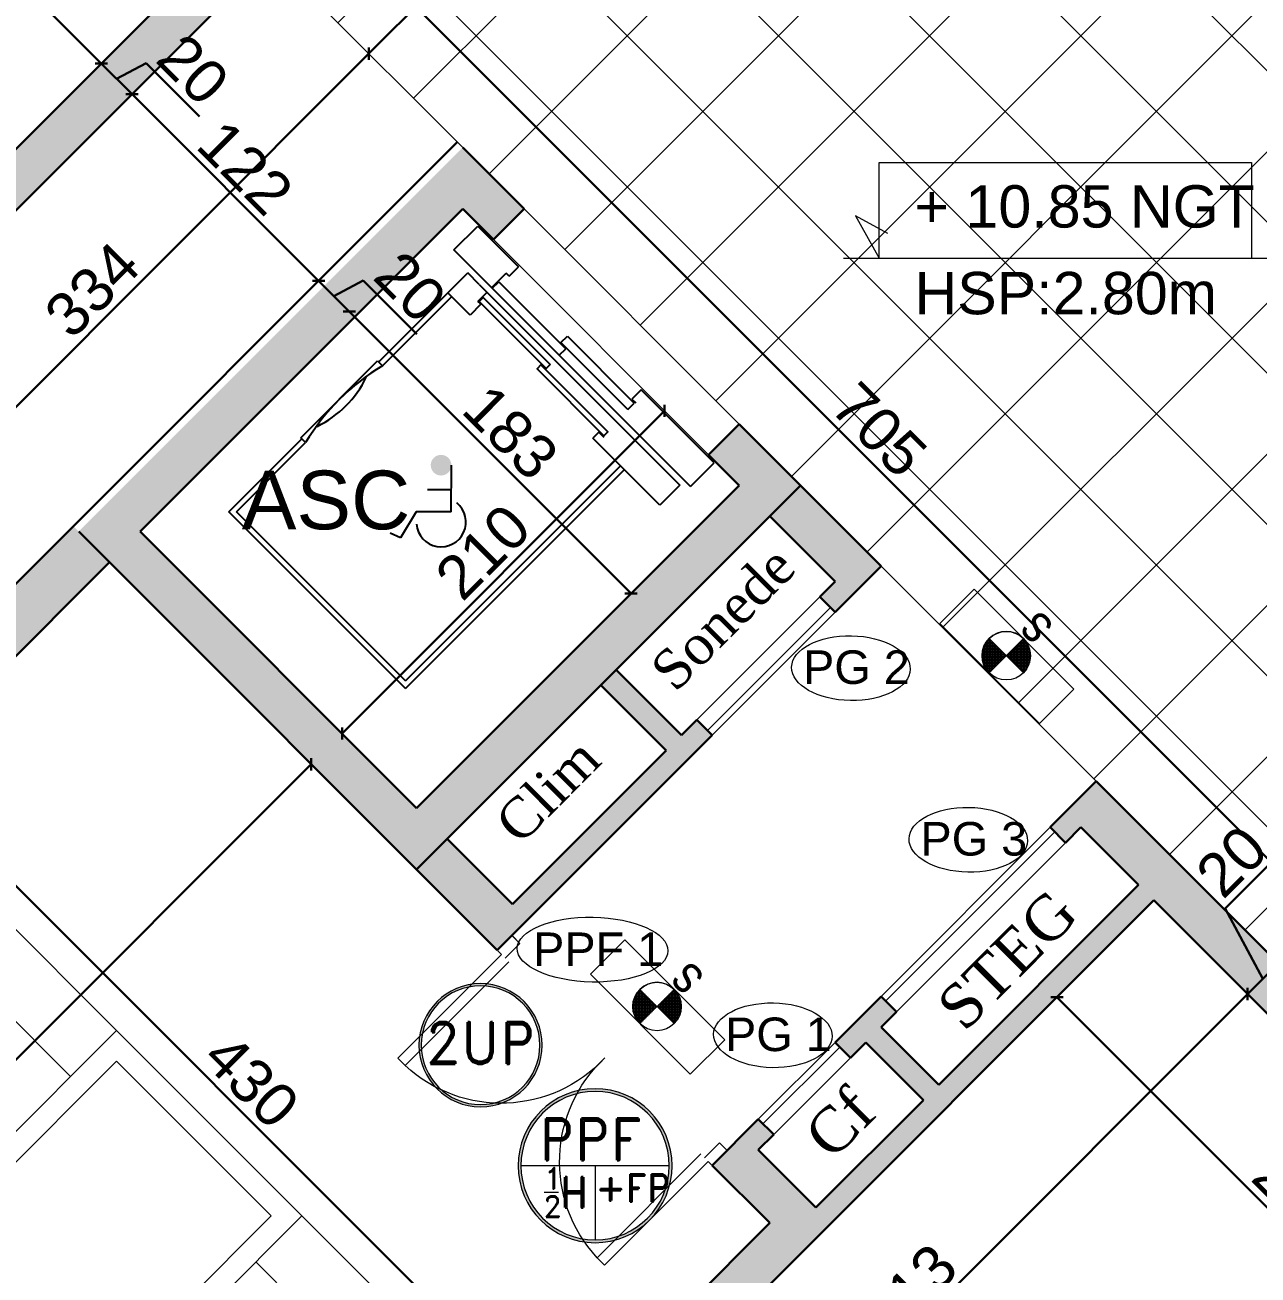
# Model space of a CAD drawing. Header units: millimetres. Extents: x 2804 to 3317, y 6834 to 7064.
# Drawn here: x 2854.18 to 2859.86, y 6931.71 to 6937.46 of the extents above; entities that cross this region are included whole.
import ezdxf

# ---------------------------------------------------------------- set-up
doc = ezdxf.new("R2010")
doc.units = ezdxf.units.MM
doc.header["$PDMODE"] = 1
for name, color, linetype in [('ASCENSEUR', 7, 'Continuous'), ('zin hatch mur', 8, 'Continuous'), ('zin texte', 33, 'Continuous')]:
    doc.layers.add(name, color=color, linetype=linetype)
for name, color, linetype, lineweight in [('cotation', 3, 'Continuous', 30), ('Hachures', 8, 'Continuous', 20), ('menuise', 50, 'Continuous', 18), ('PORT-FEN', 2, 'Continuous', 0), ('SECURITE', 2, 'Continuous', 0), ('structure grt', 150, 'Continuous', 0), ('zin fin', 6, 'Continuous', 9), ('zin menuiserie', 150, 'Continuous', 5), ('Zin mur', 30, 'Continuous', 30)]:
    doc.layers.add(name, color=color, linetype=linetype, lineweight=lineweight)
doc.styles.add('ARIAL', font='arial.ttf')
doc.styles.add('PA3', font='arial.ttf', dxfattribs={"height": 3})
doc.styles.add('PsikTxtStyle', font='arial.ttf')
doc.styles.add('ROMAND', font='ROMAND.shx')
doc.styles.get("Standard").update_dxf_attribs({"font": 'arial.ttf'})
doc.dimstyles.new('cotation 100', dxfattribs={"dimtxt": 0.2, "dimasz": 0.04, "dimexe": 0, "dimexo": 0, "dimgap": 0.03, "dimtad": 1, "dimdec": 0, "dimlfac": 100, "dimdsep": 46, "dimtxsty": 'ARIAL', "dimblk": 'OBLIQUE', "dimcen": 0.09, "dimse1": 1, "dimse2": 1, "dimclrd": 256, "dimclre": 256, "dimclrt": 256, "dimadec": 3, "dimazin": 2, "dimtfac": 1, "dimtdec": 0, "dimtofl": 0, "dimtmove": 1, "dimatfit": 3, "dimfxl": 0, "dimtolj": 1, "dimtzin": 0, "dimlwd": -1, "dimlwe": -1, "dimarcsym": 0})

# ---------------------------------------------------------------- blocks, each defined once
blk = doc.blocks.new('_Oblique')
at = {"color": 0, "linetype": 'ByBlock', "lineweight": -2}
blk.add_line((-0.5, -0.5), (0.5, 0.5), dxfattribs=at)
blk = doc.blocks.new('*D118')
at = {"layer": 'cotation', "transparency": 16777216}
blk.add_line((2860.989, 6930.9314), (2858.9345, 6932.9859), dxfattribs=at)
at = {"layer": 'Defpoints', "color": 0, "transparency": 16777216}
for p in [(2858.9345, 6932.9859), (2858.4814, 6932.5328), (2860.5359, 6930.4783)]:
    blk.add_point(p, dxfattribs=at)
at = {"layer": 'cotation', "transparency": 16777216, "xscale": 0.04, "yscale": 0.04, "zscale": 0.04}
for p, rotation in [((2858.9345, 6932.9859), 134.9999999998859), ((2860.989, 6930.9314), 314.9999999998859)]:
    blk.add_blockref('_Oblique', p, dxfattribs=dict(at, rotation=rotation))
at = {"layer": 'cotation', "transparency": 16777216, "insert": (2860.0551, 6932.052), "char_height": 0.2, "attachment_point": 5, "rotation": 315, "style": 'ARIAL'}
blk.add_mtext('\\A1;291', dxfattribs=at)
blk = doc.blocks.new('*D119')
at = {"layer": 'cotation', "transparency": 16777216}
blk.add_line((2859.8123, 6933.0002), (2856.8887, 6930.0766), dxfattribs=at)
at = {"layer": 'Defpoints', "color": 0, "transparency": 16777216}
for p in [(2859.3806, 6933.432), (2856.457, 6930.5084), (2856.8887, 6930.0766)]:
    blk.add_point(p, dxfattribs=at)
at = {"layer": 'cotation', "transparency": 16777216, "xscale": 0.04, "yscale": 0.04, "zscale": 0.04}
for p, rotation in [((2859.8123, 6933.0002), 44.99999999989305), ((2856.8887, 6930.0766), 224.999999999893)]:
    blk.add_blockref('_Oblique', p, dxfattribs=dict(at, rotation=rotation))
at = {"layer": 'cotation', "transparency": 16777216, "insert": (2858.257, 6931.6319), "char_height": 0.2, "attachment_point": 5, "rotation": 45, "style": 'ARIAL'}
blk.add_mtext('\\A1;413', dxfattribs=at)
blk = doc.blocks.new('*D120')
at = {"layer": 'cotation', "transparency": 16777216}
blk.add_line((2853.5091, 6938.3089), (2854.5346, 6937.2834), dxfattribs=at)
at = {"layer": 'Defpoints', "color": 0, "transparency": 16777216}
for p in [(2853.1109, 6937.9107), (2854.5346, 6937.2834), (2854.1364, 6936.8852)]:
    blk.add_point(p, dxfattribs=at)
at = {"layer": 'cotation', "transparency": 16777216, "xscale": 0.04, "yscale": 0.04, "zscale": 0.04}
for p, rotation in [((2853.5091, 6938.3089), 134.999999999441), ((2854.5346, 6937.2834), 314.999999999441)]:
    blk.add_blockref('_Oblique', p, dxfattribs=dict(at, rotation=rotation))
at = {"layer": 'cotation', "transparency": 16777216, "insert": (2854.1153, 6937.8896), "char_height": 0.2, "attachment_point": 5, "rotation": 315, "style": 'ARIAL'}
blk.add_mtext('\\A1;145', dxfattribs=at)
blk = doc.blocks.new('*D121')
at = {"layer": 'cotation', "transparency": 16777216}
blk.add_line((2855.7669, 6937.3285), (2853.4064, 6934.9681), dxfattribs=at)
at = {"layer": 'Defpoints', "color": 0, "transparency": 16777216}
for p in [(2856.1986, 6936.8968), (2853.4064, 6934.9681), (2853.8382, 6934.5364)]:
    blk.add_point(p, dxfattribs=at)
at = {"layer": 'cotation', "transparency": 16777216, "xscale": 0.04, "yscale": 0.04, "zscale": 0.04}
for p, rotation in [((2855.7669, 6937.3285), 45.00000000029249), ((2853.4064, 6934.9681), 225.0000000002925)]:
    blk.add_blockref('_Oblique', p, dxfattribs=dict(at, rotation=rotation))
at = {"layer": 'cotation', "transparency": 16777216, "insert": (2854.4932, 6936.2418), "char_height": 0.2, "attachment_point": 5, "rotation": 45, "style": 'ARIAL'}
blk.add_mtext('\\A1;334', dxfattribs=at)
blk = doc.blocks.new('*D132')
at = {"layer": 'cotation', "transparency": 16777216}
blk.add_line((2860.5158, 6933.0115), (2855.5307, 6937.9966), dxfattribs=at)
at = {"layer": 'Defpoints', "color": 0, "transparency": 16777216}
for p in [(2855.5307, 6937.9966), (2855.3147, 6937.7807), (2860.2998, 6932.7956)]:
    blk.add_point(p, dxfattribs=at)
at = {"layer": 'cotation', "transparency": 16777216, "xscale": 0.04, "yscale": 0.04, "zscale": 0.04}
for p, rotation in [((2855.5307, 6937.9966), 135.0000000005854), ((2860.5158, 6933.0115), 315.0000000005854)]:
    blk.add_blockref('_Oblique', p, dxfattribs=dict(at, rotation=rotation))
at = {"layer": 'cotation', "transparency": 16777216, "insert": (2858.1166, 6935.5975), "char_height": 0.2, "attachment_point": 5, "rotation": 315, "style": 'ARIAL'}
blk.add_mtext('\\A1;705', dxfattribs=at)
blk = doc.blocks.new('*D139')
at = {"layer": 'cotation', "transparency": 16777216}
blk.add_line((2852.0744, 6930.6311), (2855.5016, 6934.0583), dxfattribs=at)
at = {"layer": 'Defpoints', "color": 0, "transparency": 16777216}
for p in [(2855.5004, 6934.0595), (2855.5016, 6934.0583), (2852.0731, 6930.6323)]:
    blk.add_point(p, dxfattribs=at)
at = {"layer": 'cotation', "transparency": 16777216, "xscale": 0.04, "yscale": 0.04, "zscale": 0.04}
for p, rotation in [((2855.5016, 6934.0583), 44.99999999995059), ((2852.0744, 6930.6311), 224.9999999999506)]:
    blk.add_blockref('_Oblique', p, dxfattribs=dict(at, rotation=rotation))
at = {"layer": 'cotation', "transparency": 16777216, "insert": (2853.6945, 6932.4381), "char_height": 0.2, "attachment_point": 5, "rotation": 45, "style": 'ARIAL'}
blk.add_mtext('\\A1;485', dxfattribs=at)
blk = doc.blocks.new('*D140')
at = {"layer": 'cotation', "transparency": 16777216}
blk.add_line((2855.643, 6934.1997), (2857.1279, 6935.6847), dxfattribs=at)
at = {"layer": 'Defpoints', "color": 0, "transparency": 16777216}
for p in [(2857.1279, 6935.6847), (2857.4714, 6935.3412), (2855.9865, 6933.8562)]:
    blk.add_point(p, dxfattribs=at)
at = {"layer": 'cotation', "transparency": 16777216, "xscale": 0.04, "yscale": 0.04, "zscale": 0.04}
for p, rotation in [((2857.1279, 6935.6847), 44.99999999995092), ((2855.643, 6934.1997), 224.9999999999509)]:
    blk.add_blockref('_Oblique', p, dxfattribs=dict(at, rotation=rotation))
at = {"layer": 'cotation', "transparency": 16777216, "insert": (2856.292, 6935.0356), "char_height": 0.2, "attachment_point": 5, "rotation": 45, "style": 'ARIAL'}
blk.add_mtext('\\A1;210', dxfattribs=at)
blk = doc.blocks.new('*D141')
at = {"layer": 'cotation', "transparency": 16777216}
blk.add_line((2853.612, 6934.0273), (2856.6525, 6930.9867), dxfattribs=at)
at = {"layer": 'Defpoints', "color": 0, "transparency": 16777216}
for p in [(2853.5116, 6933.927), (2856.6525, 6930.9867), (2856.5522, 6930.8864)]:
    blk.add_point(p, dxfattribs=at)
at = {"layer": 'cotation', "transparency": 16777216, "xscale": 0.04, "yscale": 0.04, "zscale": 0.04}
for p, rotation in [((2853.612, 6934.0273), 134.99999999991), ((2856.6525, 6930.9867), 314.99999999991)]:
    blk.add_blockref('_Oblique', p, dxfattribs=dict(at, rotation=rotation))
at = {"layer": 'cotation', "transparency": 16777216, "insert": (2855.2257, 6932.6005), "char_height": 0.2, "attachment_point": 5, "rotation": 315, "style": 'ARIAL'}
blk.add_mtext('\\A1;430', dxfattribs=at)
blk = doc.blocks.new('*X298')
at = {"color": 0, "linetype": 'Continuous'}
for p, q in [((2123.93, 1390.31), (2124, 1390.38)), ((2133.9, 1380.42), (2123.94, 1390.38)), ((2123.98, 1389.47), (2124.89, 1390.38)), ((2132.98, 1380.46), (2123.98, 1389.46)), ((2124.08, 1388.69), (2125.77, 1390.38)), ((2124.23, 1387.96), (2126.66, 1390.38)), ((2124.43, 1387.27), (2127.54, 1390.38)), ((2124.67, 1386.63), (2128.43, 1390.38)), ((2133.9, 1381.3), (2124.82, 1390.38)), ((2124.94, 1386.01), (2129.31, 1390.38)), ((2125.25, 1385.44), (2130.19, 1390.38)), ((2125.58, 1384.89), (2131.08, 1390.38)), ((2133.9, 1382.19), (2125.71, 1390.38)), ((2125.95, 1384.37), (2131.96, 1390.38)), ((2126.34, 1383.88), (2132.85, 1390.38)), ((2133.9, 1383.07), (2126.59, 1390.38)), ((2126.77, 1383.42), (2133.73, 1390.39)), ((2127.22, 1382.99), (2133.9, 1389.67)), ((2133.9, 1383.95), (2127.47, 1390.38)), ((2127.7, 1382.58), (2133.9, 1388.79)), ((2133.9, 1384.84), (2128.36, 1390.38)), ((2133.9, 1385.72), (2129.24, 1390.38)), ((2133.9, 1386.61), (2130.12, 1390.38)), ((2133.9, 1387.49), (2131.01, 1390.38)), ((2133.9, 1388.37), (2131.89, 1390.38)), ((2133.9, 1389.26), (2132.77, 1390.38)), ((2133.9, 1390.14), (2133.66, 1390.39)), ((2131.95, 1380.61), (2124.13, 1388.42)), ((2130.74, 1380.93), (2124.45, 1387.22)), ((2129.19, 1381.6), (2125.12, 1385.66)), ((2128.2, 1382.2), (2133.9, 1387.9)), ((2128.74, 1381.86), (2133.9, 1387.02)), ((2129.3, 1381.54), (2133.9, 1386.14)), ((2129.9, 1381.25), (2133.9, 1385.25)), ((2130.53, 1381), (2133.9, 1384.37)), ((2131.2, 1380.79), (2133.9, 1383.48)), ((2131.91, 1380.61), (2133.9, 1382.6)), ((2132.67, 1380.49), (2133.9, 1381.72)), ((2133.49, 1380.42), (2133.9, 1380.83))]:
    blk.add_line(p, q, dxfattribs=at)
blk = doc.blocks.new('sec 2eme')
at = {"layer": 'SECURITE', "true_color": 0x939598}
h = blk.add_hatch(color=252, dxfattribs=at)
edge = h.paths.add_edge_path()
edge.add_arc((2624.8511, 6693.3765), 0.2835, -180, 0, ccw=False)
edge.add_arc((2624.8511, 6693.3765), 0.2835, 0, 180, ccw=False)
edge = h.paths.add_edge_path(flags=16)
edge.add_arc((2624.8511, 6693.3765), 0.2733, -180, 0, ccw=False)
edge.add_arc((2624.8511, 6693.3765), 0.2733, 0, 180, ccw=False)
h = blk.add_hatch(color=252, dxfattribs=at)
edge = h.paths.add_edge_path()
edge.add_arc((2625.3786, 6692.8219), 0.3544, -180, 0, ccw=False)
edge.add_arc((2625.3786, 6692.8219), 0.3544, 0, 180, ccw=False)
edge = h.paths.add_edge_path(flags=16)
edge.add_arc((2625.3786, 6692.8219), 0.3416, -180, 0, ccw=False)
edge.add_arc((2625.3786, 6692.8219), 0.3416, 0, 180, ccw=False)
at = {"layer": 'SECURITE', "color": 252, "true_color": 0x939598}
for p, q in [((2626.965, 6695.3174), (2627.1232, 6695.4756)), ((2626.965, 6695.3174), (2627.1232, 6695.4756)), ((2627.1232, 6695.4756), (2627.5831, 6695.0157)), ((2627.1232, 6695.4756), (2627.5831, 6695.0157)), ((2627.4249, 6694.8575), (2626.965, 6695.3174)), ((2627.4249, 6694.8575), (2626.965, 6695.3174)), ((2627.1928, 6695.0901), (2627.3505, 6695.2478)), ((2627.1928, 6695.0901), (2627.3505, 6695.2478)), ((2627.1928, 6695.0901), (2627.3505, 6695.2478)), ((2627.1928, 6695.0901), (2627.3505, 6695.2478)), ((2627.1928, 6695.0901), (2627.3505, 6695.2478)), ((2627.1928, 6695.0901), (2627.3505, 6695.2478)), ((2627.1928, 6695.0901), (2627.3505, 6695.2478)), ((2627.1928, 6695.0901), (2627.3505, 6695.2478)), ((2627.3505, 6695.0901), (2627.1943, 6695.2462)), ((2627.3505, 6695.0901), (2627.1943, 6695.2462)), ((2627.5831, 6695.0157), (2627.4249, 6694.8575)), ((2627.5831, 6695.0157), (2627.4249, 6694.8575)), ((2625.357, 6693.703, 1.3959), (2625.5152, 6693.8612, 1.3959)), ((2625.357, 6693.703, 1.3959), (2625.5152, 6693.8612, 1.3959)), ((2625.5152, 6693.8612, 1.3959), (2625.9751, 6693.4013, 1.3959)), ((2625.5152, 6693.8612, 1.3959), (2625.9751, 6693.4013, 1.3959)), ((2625.8169, 6693.2431, 1.3959), (2625.357, 6693.703, 1.3959)), ((2625.8169, 6693.2431, 1.3959), (2625.357, 6693.703, 1.3959)), ((2625.5848, 6693.4757, 1.3959), (2625.7425, 6693.6334, 1.3959)), ((2625.5848, 6693.4757, 1.3959), (2625.7425, 6693.6334, 1.3959)), ((2625.5848, 6693.4757, 1.3959), (2625.7425, 6693.6334, 1.3959)), ((2625.5848, 6693.4757, 1.3959), (2625.7425, 6693.6334, 1.3959)), ((2625.5848, 6693.4757, 1.3959), (2625.7425, 6693.6334, 1.3959)), ((2625.5848, 6693.4757, 1.3959), (2625.7425, 6693.6334, 1.3959)), ((2625.5848, 6693.4757, 1.3959), (2625.7425, 6693.6334, 1.3959)), ((2625.5848, 6693.4757, 1.3959), (2625.7425, 6693.6334, 1.3959)), ((2625.7425, 6693.4757, 1.3959), (2625.5863, 6693.6317, 1.3959)), ((2625.7425, 6693.4757, 1.3959), (2625.5863, 6693.6317, 1.3959)), ((2625.9751, 6693.4013, 1.3959), (2625.8169, 6693.2431, 1.3959)), ((2625.9751, 6693.4013, 1.3959), (2625.8169, 6693.2431, 1.3959)), ((2625.7202, 6692.8219, 0), (2625.0369, 6692.8219, 0)), ((2625.3786, 6692.8219, 0), (2625.3786, 6692.4803, 0)), ((2625.1443, 6692.6995, 0), (2625.2093, 6692.6995, 0))]:
    blk.add_line(p, q, dxfattribs=at)
for centre in [(2627.2716, 6695.169), (2627.2716, 6695.169), (2625.6636, 6693.5546, 1.3959), (2625.6636, 6693.5546, 1.3959)]:
    blk.add_circle(centre, 0.1115, dxfattribs=at)
for centre, radius, start, end in [((2627.2716, 6695.169), 0.1115, 45, 135), ((2627.2716, 6695.169), 0.1115, 45, 135), ((2627.2716, 6695.169), 0.1115, 45, 135), ((2627.2716, 6695.169), 0.1115, 45, 135), ((2627.2716, 6695.169), 0.1115, 45, 135), ((2627.2716, 6695.169), 0.1115, 45, 135), ((2627.2716, 6695.169), 0.1115, 135, 225), ((2627.2716, 6695.169), 0.1115, 135, 225), ((2627.2716, 6695.169), 0.1115, 135, 225), ((2627.2716, 6695.169), 0.1115, 135, 225), ((2627.2716, 6695.169), 0.1115, 135, 225), ((2627.2716, 6695.169), 0.1115, 135, 225), ((2625.6636, 6693.5546, 1.3959), 0.1115, 45, 135), ((2625.6636, 6693.5546, 1.3959), 0.1115, 45, 135), ((2625.6636, 6693.5546, 1.3959), 0.1115, 45, 135), ((2625.6636, 6693.5546, 1.3959), 0.1115, 45, 135), ((2625.6636, 6693.5546, 1.3959), 0.1115, 45, 135), ((2625.6636, 6693.5546, 1.3959), 0.1115, 45, 135), ((2624.8511, 6693.3765, 0), 0.2835, 0, 180), ((2624.8511, 6693.3765, 0), 0.2733, 0, 180), ((2625.6636, 6693.5546, 1.3959), 0.1115, 135, 225), ((2625.6636, 6693.5546, 1.3959), 0.1115, 135, 225), ((2625.6636, 6693.5546, 1.3959), 0.1115, 135, 225), ((2625.6636, 6693.5546, 1.3959), 0.1115, 135, 225), ((2625.6636, 6693.5546, 1.3959), 0.1115, 135, 225), ((2625.6636, 6693.5546, 1.3959), 0.1115, 135, 225), ((2624.8511, 6693.3765, 0), 0.2835, 180, 0), ((2624.8511, 6693.3765, 0), 0.2733, 180, 0), ((2625.3786, 6692.8219, 0), 0.3544, 0, 180), ((2625.3786, 6692.8219, 0), 0.3416, 0, 180), ((2625.3786, 6692.8219, 0), 0.3544, 180, 0), ((2625.3786, 6692.8219, 0), 0.3416, 180, 0)]:
    blk.add_arc(centre, radius, start, end, dxfattribs=at)
at = {"layer": 'SECURITE', "color": 252, "true_color": 0x939598, "extrusion": (0, 0, -1)}
for p, xscale, yscale, zscale, rotation in [((-2599.398, 6689.2689), 0.01118662045994821, 0.01118662045994821, 0.01118662045994821, 134.9614910721125), ((-2599.398, 6689.2689), 0.01118662045994821, 0.01118662045994821, 0.01118662045994821, 134.9614910721125), ((-2655.1492, 6689.2876), -0.01118662049062554, 0.01118662042579673, 0.01118662047361531, 225.0000000000001), ((-2655.1492, 6689.2876), -0.01118662049062554, 0.01118662042579673, 0.01118662047361531, 225.0000000000001), ((-2597.79, 6687.6545, -1.3959), 0.01118662045994821, 0.01118662045994821, 0.01118662045994821, 134.9614910721125), ((-2597.79, 6687.6545, -1.3959), 0.01118662045994821, 0.01118662045994821, 0.01118662045994821, 134.9614910721125), ((-2653.5412, 6687.6732, -1.3959), -0.01118662049062554, 0.01118662042579673, 0.01118662047361531, 225.0000000000001), ((-2653.5412, 6687.6732, -1.3959), -0.01118662049062554, 0.01118662042579673, 0.01118662047361531, 225.0000000000001)]:
    blk.add_blockref('*X298', p, dxfattribs=dict(at, xscale=xscale, yscale=yscale, zscale=zscale, rotation=rotation))
at = {"layer": 'SECURITE', "color": 252, "true_color": 0x939598, "xscale": 0.01118662049062553, "yscale": 0.01118662049062553, "zscale": 0.01118662049062553, "rotation": 134.9999999999999}
for p in [(2655.1492, 6689.2876), (2655.1492, 6689.2876), (2653.5412, 6687.6732, 1.3959), (2653.5412, 6687.6732, 1.3959)]:
    blk.add_blockref('*X298', p, dxfattribs=at)
at = {"layer": 'SECURITE', "color": 252, "true_color": 0x939598, "style": 'PA3', "text_generation_flag": 6, "width": 0.85}
for p in [(2627.4956, 6695.3102), (2625.8876, 6693.6958, 1.3959)]:
    blk.add_text('s', height=0.176, rotation=315, dxfattribs=at).set_placement(p)
at = {"layer": 'SECURITE', "color": 252, "true_color": 0x939598, "style": 'ROMAND'}
for s, height, p in [('2UP', 0.19125, (2624.5953, 6693.2906, 0)), ('PPF', 0.19125, (2625.1198, 6692.8476, 0)), ('1', 0.0982, (2625.1438, 6692.7159, 0)), ('H', 0.1403, (2625.2159, 6692.6294, 0)), ('+FP', 0.1275, (2625.3815, 6692.655, 0)), ('2', 0.0982, (2625.1403, 6692.5846, 0))]:
    blk.add_text(s, height=height, dxfattribs=at).set_placement(p)
blk = doc.blocks.new('P140')
for p, q in [((-1375.9, 96.6), (-1375.9, 772.4)), ((-1375.9, 772.4), (-1327.6, 772.4)), ((-1327.6, 96.6), (-1327.6, 772.4)), ((-75.9, 96.6), (-75.9, 772.4)), ((-75.9, 772.4), (-27.6, 772.4)), ((-27.6, 96.6), (-27.6, 772.4)), ((-1375.9, 96.6), (-1401.7, 96.6)), ((-1401.7, 96.6), (-1401.7, 0)), ((-1351.7, 0), (-1351.7, 96.6)), ((-1351.7, 96.6), (-1351.7, 0)), ((-51.7, 96.6), (-51.7, 0)), ((-27.6, 96.6), (-1.7, 96.6)), ((-1.7, 96.6), (-1.7, 0)), ((-1351.7, 0), (-1401.7, 0)), ((-1400, 0), (-1351.7, 0)), ((-51.7, 0), (-1.7, 0))]:
    blk.add_line(p, q)
for centre, start, end in [((-1352.6, 121.6), 357.80032, 87.80032), ((-50.9, 121.6), 92.19968, 182.19968)]:
    blk.add_arc(centre, 651.3, start, end)
blk = doc.blocks.new('*D787')
at = {"layer": 'cotation', "transparency": 16777216}
blk.add_line((2855.7669, 6937.3285), (2856.7038, 6938.2655), dxfattribs=at)
at = {"layer": 'Defpoints', "color": 0, "transparency": 16777216}
for p in [(2856.2516, 6938.7176), (2856.7038, 6938.2655), (2856.1986, 6936.8968)]:
    blk.add_point(p, dxfattribs=at)
at = {"layer": 'cotation', "transparency": 16777216, "xscale": 0.04, "yscale": 0.04, "zscale": 0.04}
for p, rotation in [((2856.7038, 6938.2655), 45.00000000029252), ((2855.7669, 6937.3285), 225.0000000002925)]:
    blk.add_blockref('_Oblique', p, dxfattribs=dict(at, rotation=rotation))
at = {"layer": 'cotation', "transparency": 16777216, "insert": (2856.1419, 6937.8905), "char_height": 0.2, "attachment_point": 5, "rotation": 45, "style": 'ARIAL'}
blk.add_mtext('\\A1;133', dxfattribs=at)
blk = doc.blocks.new('*D788')
at = {"layer": 'cotation', "transparency": 16777216}
for p, q in [((2859.7091, 6933.3939), (2859.9561, 6933.6409)), ((2859.883, 6933.071), (2859.7091, 6933.3939)), ((2859.8123, 6933.0002), (2859.9537, 6933.1417))]:
    blk.add_line(p, q, dxfattribs=at)
at = {"layer": 'Defpoints', "color": 0, "transparency": 16777216}
for p in [(2859.3806, 6933.432), (2859.9537, 6933.1417), (2860.2998, 6932.7956)]:
    blk.add_point(p, dxfattribs=at)
at = {"layer": 'cotation', "transparency": 16777216, "xscale": 0.04, "yscale": 0.04, "zscale": 0.04}
for p, rotation in [((2859.9537, 6933.1417), 44.99999999989306), ((2859.8123, 6933.0002), 224.999999999893)]:
    blk.add_blockref('_Oblique', p, dxfattribs=dict(at, rotation=rotation))
at = {"layer": 'cotation', "transparency": 16777216, "insert": (2859.7392, 6933.6108), "char_height": 0.2, "attachment_point": 5, "rotation": 45, "style": 'ARIAL'}
blk.add_mtext('\\A1;20', dxfattribs=at)
blk = doc.blocks.new('*D900')
at = {"layer": 'cotation', "transparency": 16777216}
for p, q in [((2854.5346, 6937.2834), (2854.6761, 6937.142)), ((2854.6053, 6937.2127), (2854.7406, 6937.2855)), ((2854.7406, 6937.2855), (2854.9875, 6937.0386))]:
    blk.add_line(p, q, dxfattribs=at)
at = {"layer": 'Defpoints', "color": 0, "transparency": 16777216}
for p in [(2854.6761, 6937.142), (2854.1364, 6936.8852), (2854.3982, 6936.8642)]:
    blk.add_point(p, dxfattribs=at)
at = {"layer": 'cotation', "transparency": 16777216, "xscale": 0.04, "yscale": 0.04, "zscale": 0.04}
for p, rotation in [((2854.5346, 6937.2834), 134.999999999441), ((2854.6761, 6937.142), 314.999999999441)]:
    blk.add_blockref('_Oblique', p, dxfattribs=dict(at, rotation=rotation))
at = {"layer": 'cotation', "transparency": 16777216, "insert": (2854.9575, 6937.2555), "char_height": 0.2, "attachment_point": 5, "rotation": 315, "style": 'ARIAL'}
blk.add_mtext('\\A1;20', dxfattribs=at)
blk = doc.blocks.new('*D901')
at = {"layer": 'cotation', "transparency": 16777216}
blk.add_line((2854.6761, 6937.142), (2855.5352, 6936.2829), dxfattribs=at)
at = {"layer": 'Defpoints', "color": 0, "transparency": 16777216}
for p in [(2854.3982, 6936.8642), (2855.5352, 6936.2829), (2854.5814, 6935.3291)]:
    blk.add_point(p, dxfattribs=at)
at = {"layer": 'cotation', "transparency": 16777216, "xscale": 0.04, "yscale": 0.04, "zscale": 0.04}
for p, rotation in [((2854.6761, 6937.142), 134.999999999441), ((2855.5352, 6936.2829), 314.999999999441)]:
    blk.add_blockref('_Oblique', p, dxfattribs=dict(at, rotation=rotation))
at = {"layer": 'cotation', "transparency": 16777216, "insert": (2855.1978, 6936.8047), "char_height": 0.2, "attachment_point": 5, "rotation": 315, "style": 'ARIAL'}
blk.add_mtext('\\A1;122', dxfattribs=at)
blk = doc.blocks.new('*D902')
at = {"layer": 'cotation', "transparency": 16777216}
for p, q in [((2855.5352, 6936.2829), (2855.6766, 6936.1415)), ((2855.6059, 6936.2122), (2855.7411, 6936.285)), ((2855.7411, 6936.285), (2855.9881, 6936.0381))]:
    blk.add_line(p, q, dxfattribs=at)
at = {"layer": 'Defpoints', "color": 0, "transparency": 16777216}
for p in [(2855.6766, 6936.1415), (2855.1517, 6935.6165), (2854.5814, 6935.3291)]:
    blk.add_point(p, dxfattribs=at)
at = {"layer": 'cotation', "transparency": 16777216, "xscale": 0.04, "yscale": 0.04, "zscale": 0.04}
for p, rotation in [((2855.5352, 6936.2829), 134.999999999441), ((2855.6766, 6936.1415), 314.999999999441)]:
    blk.add_blockref('_Oblique', p, dxfattribs=dict(at, rotation=rotation))
at = {"layer": 'cotation', "transparency": 16777216, "insert": (2855.958, 6936.2549), "char_height": 0.2, "attachment_point": 5, "rotation": 315, "style": 'ARIAL'}
blk.add_mtext('\\A1;20', dxfattribs=at)
blk = doc.blocks.new('*D903')
at = {"layer": 'cotation', "transparency": 16777216}
blk.add_line((2855.6766, 6936.1415), (2856.9742, 6934.8439), dxfattribs=at)
at = {"layer": 'Defpoints', "color": 0, "transparency": 16777216}
for p in [(2855.1517, 6935.6165), (2856.9742, 6934.8439), (2856.6127, 6934.4824)]:
    blk.add_point(p, dxfattribs=at)
at = {"layer": 'cotation', "transparency": 16777216, "xscale": 0.04, "yscale": 0.04, "zscale": 0.04}
for p, rotation in [((2855.6766, 6936.1415), 134.999999999441), ((2856.9742, 6934.8439), 314.999999999441)]:
    blk.add_blockref('_Oblique', p, dxfattribs=dict(at, rotation=rotation))
at = {"layer": 'cotation', "transparency": 16777216, "insert": (2856.4189, 6935.5862), "char_height": 0.2, "attachment_point": 5, "rotation": 315, "style": 'ARIAL'}
blk.add_mtext('\\A1;183', dxfattribs=at)
blk = doc.blocks.new('PG1')
at = {"layer": 'menuise'}
blk.add_ellipse((2858.1801, 6856.9012), major_axis=(-0.2729, 0.0047), ratio=0.546469, start_param=-1.570796, end_param=4.712389, dxfattribs=at)
at = {"layer": 'menuise', "insert": (2857.9598, 6856.9829), "char_height": 0.1544, "width": 2.341262, "attachment_point": 1, "style": 'PsikTxtStyle'}
blk.add_mtext('PG 1', dxfattribs=at)
blk = doc.blocks.new('PG3')
at = {"layer": 'menuise'}
blk.add_ellipse((2858.5266, 6857.2161), major_axis=(-0.2729, 0.0047), ratio=0.546469, start_param=-1.570796, end_param=4.712389, dxfattribs=at)
at = {"layer": 'menuise', "insert": (2858.3063, 6857.2978), "char_height": 0.1544, "width": 2.341262, "attachment_point": 1, "style": 'PsikTxtStyle'}
blk.add_mtext('PG 3', dxfattribs=at)
blk = doc.blocks.new('PG2')
at = {"layer": 'menuise'}
blk.add_ellipse((2857.9861, 6858.0059), major_axis=(-0.2729, 0.0047), ratio=0.546469, start_param=-1.570796, end_param=4.712389, dxfattribs=at)
at = {"layer": 'menuise', "insert": (2857.7658, 6858.0877), "char_height": 0.1544, "width": 2.341262, "attachment_point": 1, "style": 'PsikTxtStyle'}
blk.add_mtext('PG 2', dxfattribs=at)
blk = doc.blocks.new('AAAQ')
at = {"layer": 'menuise'}
blk.add_ellipse((2856.5252, 7004.3641), major_axis=(-0.3471, 0.006), ratio=0.429694, start_param=-1.570796, end_param=4.712389, dxfattribs=at)
at = {"layer": 'menuise', "insert": (2856.2514, 7004.443), "char_height": 0.1544, "width": 2.341262, "attachment_point": 1, "style": 'PsikTxtStyle'}
blk.add_mtext('PPF 1', dxfattribs=at)

msp = doc.modelspace()

# ---------------------------------------------------------------- hatches: boundary and pattern name
at = {"layer": 'ASCENSEUR'}
msp.add_hatch(color=1, dxfattribs=at).paths.add_polyline_path([(2856.0514, 6935.4346, -1), (2856.1467, 6935.4343, -1)])
at = {"layer": 'Hachures'}
h = msp.add_hatch(dxfattribs=at)
h.set_pattern_fill('ANSI37', color=256, scale=0.155)
h.set_pattern_definition([(45, (0, -32.72725), (-0.347984925, 0.347984925), []), (135, (0, -32.72725), (-0.347984925, -0.347984925), [])])
h.paths.add_polyline_path([(2861.2367, 6933.7325), (2860.2998, 6932.7956), (2855.3147, 6937.7807), (2856.2516, 6938.7176), (2857.0836, 6937.8857), (2860.5109, 6937.8857), (2860.5109, 6934.4584)])
at = {"layer": 'zin hatch mur'}
h = msp.add_hatch(color=256, dxfattribs=at)
h.dxf.hatch_style = 1
h.paths.add_polyline_path([(2851.8746, 6935.0857), (2851.5582, 6935.0857), (2851.5582, 6934.7357), (2851.7296, 6934.7357), (2851.8584, 6934.6069), (2852.3369, 6935.0857)])
h.paths.add_polyline_path([(2849.4632, 6935.0857), (2849.0632, 6935.0857), (2849.0632, 6934.7357), (2849.4632, 6934.7357)])
h.paths.add_polyline_path([(2851.9997, 6934.4656), (2852.7068, 6935.1728), (2852.7775, 6935.102), (2853.025, 6935.3495), (2852.9543, 6935.4202), (2855.4031, 6937.8691), (2855.2617, 6938.0105), (2851.8583, 6934.6071)])
h = msp.add_hatch(color=256, dxfattribs=at)
h.dxf.hatch_style = 1
h.paths.add_polyline_path([(2857.7542, 6935.3412), (2857.6128, 6935.1997), (2857.9133, 6934.8992), (2857.8426, 6934.8285), (2857.9133, 6934.7578), (2858.1255, 6934.9699)])
h.paths.add_polyline_path([(2857.3477, 6934.1921), (2857.2769, 6934.2628), (2857.2062, 6934.1921), (2856.9057, 6934.4926), (2856.835, 6934.4219), (2857.1355, 6934.1214), (2857.0648, 6934.0507), (2857.1355, 6933.98)], flags=17)
h.paths.add_polyline_path([(2867.3783, 6931.8857), (2867.3779, 6932.0857), (2863.1664, 6932.0857), (2860.7109, 6934.5412), (2860.7109, 6935.1357), (2860.5109, 6935.1357), (2860.5109, 6934.4584), (2861.2367, 6933.7325), (2861.1105, 6933.6062), (2861.2519, 6933.4648), (2861.3782, 6933.5911), (2863.0836, 6931.8857)])
h.paths.add_polyline_path([(2857.5598, 6932.4244), (2857.3477, 6932.2122), (2857.6128, 6931.9471), (2854.924, 6929.2582), (2853.4472, 6929.2582), (2851.8834, 6930.822), (2851.8834, 6932.2988), (2854.5723, 6934.9876), (2854.4061, 6935.1538), (2853.8134, 6934.5611), (2853.6614, 6934.7131), (2853.4139, 6934.4656), (2853.4846, 6934.3949), (2851.5334, 6932.4438), (2851.5334, 6930.6276), (2853.2528, 6928.9082), (2855.069, 6928.9082), (2856.313, 6930.1523), (2856.4063, 6930.059), (2856.6563, 6930.309), (2856.457, 6930.5084), (2859.3806, 6933.432), (2860.2998, 6932.5127), (2860.5448, 6932.7577), (2860.4034, 6932.8991), (2860.2998, 6932.7956), (2859.1154, 6933.98), (2858.9033, 6933.7679), (2858.974, 6933.6971), (2859.0447, 6933.7679), (2859.3099, 6933.5027), (2858.3906, 6932.5835), (2858.1255, 6932.8486), (2858.1962, 6932.9193), (2858.1255, 6932.99), (2857.9133, 6932.7779), (2857.9841, 6932.7072), (2858.0548, 6932.7779), (2858.3199, 6932.5127), (2857.825, 6932.0178), (2857.5598, 6932.2829), (2857.6305, 6932.3536)])
h.paths.add_polyline_path([(2856.3577, 6933.2022), (2857.1355, 6933.98), (2857.0648, 6934.0507), (2856.4284, 6933.4143), (2856.1279, 6933.7148), (2855.9865, 6933.5734)], flags=17)
at = {"layer": 'Zin mur'}
h = msp.add_hatch(color=8, dxfattribs=at)
h.dxf.hatch_style = 1
h.paths.add_polyline_path([(2855.9865, 6933.5734), (2857.7542, 6935.3412), (2857.4714, 6935.624), (2857.33, 6935.4826), (2857.4714, 6935.3412), (2855.9865, 6933.8562), (2854.7137, 6935.129), (2856.1986, 6936.614), (2856.34, 6936.4725), (2856.4815, 6936.614), (2856.1986, 6936.8968), (2854.4308, 6935.129)])
h = msp.add_hatch(color=8, dxfattribs=at)
h.dxf.hatch_style = 1
h.paths.add_polyline_path([(2855.9865, 6933.5734), (2857.7542, 6935.3412), (2857.4714, 6935.624), (2857.33, 6935.4826), (2857.4714, 6935.3412), (2855.9865, 6933.8562), (2854.7137, 6935.129), (2856.1986, 6936.614), (2856.34, 6936.4725), (2856.4815, 6936.614), (2856.1986, 6936.8968), (2854.4308, 6935.129)])

# ---------------------------------------------------------------- linework, layer by layer
at = {"layer": 'ASCENSEUR', "color": 6, "ltscale": 70}
for p, q in [((2856.1582, 6936.4256), (2856.2678, 6936.5351)), ((2856.2678, 6936.5351), (2856.4551, 6936.3477)), ((2857.2469, 6935.3364), (2856.1582, 6936.4256)), ((2856.1299, 6936.2276), (2856.2218, 6936.3195)), ((2856.2748, 6936.2664), (2856.2218, 6936.3195)), ((2856.3321, 6936.2516), (2856.3986, 6936.318)), ((2856.412, 6936.3046), (2856.3986, 6936.318)), ((2856.412, 6936.3046), (2856.4551, 6936.3477)), ((2856.2748, 6936.2664), (2857.1981, 6935.3428)), ((2855.8116, 6935.9094), (2856.1299, 6936.2276)), ((2856.2324, 6936.125), (2856.1299, 6936.2276)), ((2856.3109, 6936.2304), (2856.2691, 6936.1886)), ((2856.2826, 6936.1752), (2856.2324, 6936.125)), ((2856.2826, 6936.1752), (2856.2691, 6936.1886)), ((2857.0207, 6935.7819), (2856.9776, 6935.7388)), ((2857.3565, 6935.446), (2857.0207, 6935.7819)), ((2856.9776, 6935.7388), (2856.9952, 6935.7211)), ((2855.122, 6935.2201), (2855.458, 6935.556)), ((2857.1062, 6935.2509), (2856.7979, 6935.5592)), ((2855.935, 6934.4068), (2856.9429, 6935.4142)), ((2857.2469, 6935.3364), (2857.3565, 6935.446)), ((2857.1981, 6935.3428), (2857.1062, 6935.2509)), ((2855.935, 6934.4068), (2855.122, 6935.2201))]:
    msp.add_line(p, q, dxfattribs=at)
at = {"layer": 'ASCENSEUR', "color": 2, "linetype": 'Continuous', "ltscale": 70}
for p, q in [((2856.3349, 6936.2487), (2856.3646, 6936.2784)), ((2856.3646, 6936.2784), (2856.6729, 6935.9701)), ((2856.6509, 6935.9991), (2856.6806, 6936.0288)), ((2856.9592, 6935.6907), (2856.6509, 6935.9991)), ((2856.6806, 6936.0288), (2856.9889, 6935.7204)), ((2856.6432, 6935.9404), (2856.6729, 6935.9701)), ((2856.9592, 6935.6907), (2856.9889, 6935.7204))]:
    msp.add_line(p, q, dxfattribs=at)
at = {"layer": 'ASCENSEUR'}
for p, q in [((2855.8293, 6935.8918), (2856.1475, 6936.2099)), ((2855.453, 6935.5609), (2855.8066, 6935.9144)), ((2855.453, 6935.5609), (2855.8066, 6935.9144)), ((2855.8066, 6935.9144), (2855.8293, 6935.8918)), ((2855.8066, 6935.9144), (2855.8066, 6935.9144)), ((2855.8066, 6935.9144), (2855.8066, 6935.9144)), ((2855.8066, 6935.9144), (2855.8066, 6935.9144)), ((2855.8066, 6935.9144), (2855.8066, 6935.9144)), ((2855.1574, 6935.2201), (2855.4756, 6935.5383)), ((2855.4756, 6935.5383), (2855.453, 6935.5609)), ((2855.935, 6934.4422), (2856.9252, 6935.4319)), ((2855.935, 6934.4422), (2855.1574, 6935.2201))]:
    msp.add_line(p, q, dxfattribs=at)
at = {"layer": 'ASCENSEUR', "color": 6, "linetype": 'Continuous', "ltscale": 70}
for q in [(2856.7979, 6935.5592), (2856.8478, 6935.5631)]:
    msp.add_line((2856.8248, 6935.5861), q, dxfattribs=at)
at = {"layer": 'ASCENSEUR', "color": 1}
for p, q in [((2856.146, 6935.2202), (2856.1467, 6935.4343)), ((2856.1463, 6935.3209), (2856.0362, 6935.3213)), ((2855.9841, 6935.2202), (2855.9125, 6935.1)), ((2856.146, 6935.2202), (2855.9841, 6935.2202)), ((2855.9125, 6935.1), (2855.8643, 6935.1215))]:
    msp.add_line(p, q, dxfattribs=at)
at = {"layer": 'ASCENSEUR', "color": 2, "linetype": 'Continuous'}
msp.add_lwpolyline([(2856.6007, 6935.898), (2856.583, 6935.8803), (2856.2748, 6936.1886), (2856.2925, 6936.2063)], close=True, dxfattribs=at)
at = {"layer": 'ASCENSEUR', "color": 2, "linetype": 'Continuous', "ltscale": 70}
msp.add_lwpolyline([(2856.8492, 6935.5702), (2856.8669, 6935.5878), (2856.5586, 6935.8962), (2856.541, 6935.8785)], close=True, dxfattribs=at)
at = {"layer": 'ASCENSEUR'}
for centre, radius, start, end in [((2856.3496, 6935.0176), 1.0173, 120.76271, 149.2139), ((2855.3072, 6936.0607), 0.4996, 296.39716, 333.6431)]:
    msp.add_arc(centre, radius, start, end, dxfattribs=at)
at = {"layer": 'ASCENSEUR', "color": 1}
msp.add_arc((2856.0995, 6935.1729), 0.1139, 184.73005, 50.53524, dxfattribs=at)
at = {"layer": 'Hachures'}
for p, q in [((2856.1986, 6936.8968), (2855.3147, 6937.7807)), ((2858.1255, 6934.9699), (2859.1154, 6933.98))]:
    msp.add_line(p, q, dxfattribs=at)
at = {"layer": 'PORT-FEN'}
msp.add_lwpolyline([(2858.1555, 6936.5003), (2858.0076, 6936.5814), (2858.1164, 6936.3869), (2858.1164, 6936.8278), (2859.83, 6936.8278), (2859.83, 6936.3869)], dxfattribs=at)
at = {"layer": 'PORT-FEN', "const_width": 0.00566}
msp.add_lwpolyline([(2859.968, 6936.3869), (2857.9516, 6936.3869)], dxfattribs=at)
at = {"layer": 'zin fin'}
for p, q in [((2856.4815, 6936.614), (2857.4714, 6935.624)), ((2856.34, 6936.4725), (2857.33, 6935.4826)), ((2853.5116, 6933.927), (2854.6054, 6932.8332)), ((2853.2995, 6933.7148), (2854.3932, 6932.6211)), ((2854.6054, 6932.8332), (2853.4997, 6931.7275)), ((2854.6054, 6932.8332), (2855.4584, 6931.9802)), ((2854.6054, 6932.6918), (2853.5334, 6931.6198)), ((2854.6054, 6932.6918), (2855.317, 6931.9802)), ((2855.4584, 6931.9802), (2853.0918, 6929.6136)), ((2855.317, 6931.9802), (2854.1856, 6930.8488)), ((2855.4584, 6931.9802), (2856.5522, 6930.8864)), ((2855.2463, 6931.768), (2856.34, 6930.6743))]:
    msp.add_line(p, q, dxfattribs=at)
at = {"layer": 'zin menuiserie'}
for p, q in [((2857.8426, 6934.8285), (2857.2769, 6934.2628)), ((2857.8921, 6934.779), (2857.3264, 6934.2133)), ((2857.9133, 6934.7578), (2857.3477, 6934.1921)), ((2858.9033, 6933.7679), (2858.1255, 6932.99)), ((2858.9245, 6933.7466), (2858.1467, 6932.9688)), ((2858.974, 6933.6971), (2858.1962, 6932.9193)), ((2857.9133, 6932.7779), (2857.5598, 6932.4244)), ((2857.581, 6932.4031), (2857.9346, 6932.7567)), ((2857.6305, 6932.3536), (2857.9841, 6932.7072))]:
    msp.add_line(p, q, dxfattribs=at)
at = {"layer": 'Zin mur'}
for p, q in [((2852.3369, 6935.0857), (2855.2617, 6938.0105)), ((2852.9543, 6935.4202), (2855.4031, 6937.8691)), ((2857.2062, 6934.1921), (2856.9057, 6934.4926)), ((2857.1355, 6934.1214), (2856.835, 6934.4219)), ((2857.3477, 6934.1921), (2857.2769, 6934.2628)), ((2858.9033, 6933.7679), (2858.974, 6933.6971)), ((2859.0447, 6933.7679), (2859.3099, 6933.5027)), ((2856.1279, 6933.7148), (2856.4284, 6933.4143)), ((2856.0042, 6933.5557), (2856.0749, 6933.485)), ((2858.3906, 6932.5835), (2859.3099, 6933.5027)), ((2856.457, 6930.5084), (2859.3806, 6933.432)), ((2858.1255, 6932.99), (2858.1962, 6932.9193)), ((2858.1255, 6932.8486), (2858.3906, 6932.5835)), ((2857.9133, 6932.7779), (2857.9841, 6932.7072)), ((2858.0548, 6932.7779), (2858.3199, 6932.5127)), ((2857.825, 6932.0178), (2858.3199, 6932.5127)), ((2857.5598, 6932.4244), (2857.6305, 6932.3536)), ((2857.5598, 6932.2829), (2857.825, 6932.0178)), ((2857.3477, 6932.2122), (2857.6128, 6931.9471)), ((2854.924, 6929.2582), (2857.6128, 6931.9471))]:
    msp.add_line(p, q, dxfattribs=at)
at = {"layer": 'Zin mur', "ltscale": 0.02}
for p, q in [((2853.8134, 6934.5611), (2856.1739, 6936.9216)), ((2856.4815, 6936.614), (2856.1986, 6936.8968)), ((2854.7137, 6935.129), (2856.1986, 6936.614)), ((2856.1986, 6936.614), (2856.34, 6936.4725)), ((2856.34, 6936.4725), (2856.4815, 6936.614)), ((2857.33, 6935.4826), (2857.4714, 6935.624)), ((2858.1255, 6934.9699), (2857.4714, 6935.624)), ((2857.33, 6935.4826), (2857.4714, 6935.3412)), ((2855.9865, 6933.8562), (2857.4714, 6935.3412)), ((2855.9865, 6933.5734), (2857.7542, 6935.3412)), ((2857.6128, 6935.1997), (2857.9133, 6934.8992)), ((2854.4308, 6935.129), (2856.3577, 6933.2022)), ((2854.7137, 6935.129), (2855.9865, 6933.8562)), ((2851.8834, 6932.2988), (2854.5723, 6934.9876)), ((2857.9133, 6934.7578), (2858.1255, 6934.9699)), ((2857.8426, 6934.8285), (2857.9133, 6934.8992)), ((2857.8426, 6934.8285), (2857.9133, 6934.7578)), ((2857.2062, 6934.1921), (2857.2769, 6934.2628)), ((2856.3577, 6933.2022), (2857.3477, 6934.1921)), ((2856.4284, 6933.4143), (2857.1355, 6934.1214)), ((2858.9033, 6933.7679), (2859.1154, 6933.98)), ((2860.2998, 6932.7956), (2859.1154, 6933.98)), ((2858.974, 6933.6971), (2859.0447, 6933.7679)), ((2859.3806, 6933.432), (2860.2998, 6932.5127)), ((2857.9133, 6932.7779), (2858.1255, 6932.99)), ((2858.1255, 6932.8486), (2858.1962, 6932.9193)), ((2857.9841, 6932.7072), (2858.0548, 6932.7779)), ((2857.3477, 6932.2122), (2857.5598, 6932.4244)), ((2857.5598, 6932.2829), (2857.6305, 6932.3536))]:
    msp.add_line(p, q, dxfattribs=at)

# ---------------------------------------------------------------- block references
at = {"layer": 'cotation'}
for name, p in [('PG2', (0, 76.4945)), ('PG3', (0, 76.4945)), ('AAAQ', (0.2715, -71.1591)), ('PG1', (-0.5534, 75.9095))]:
    msp.add_blockref(name, p, dxfattribs=at)
at = {"layer": 'SECURITE', "color": 214, "true_color": 0xa81592}
msp.add_blockref('sec 2eme', (231.4298, 239.3887), dxfattribs=at)
at = {"layer": 'zin menuiserie', "xscale": -0.0009987699877037285, "yscale": 0.0009987699877037287, "zscale": 0.0009987699877037285, "rotation": 135.00000000029}
msp.add_blockref('P140', (2857.4171, 6932.2792), dxfattribs=at)

# ---------------------------------------------------------------- texts
at = {"layer": 'SECURITE', "attachment_point": 2, "rotation": 45}
for s, insert, char_height, width in [('{\\fTimes New Roman|b0|i0|c0|p18;Sonede}', (2857.3328, 6934.7944, 0), 0.18, 0.9), ('{\\fTimes New Roman|b0|i0|c0|p18;Clim}', (2856.527, 6934.0009, 0), 0.18, 0.9), ('{\\fTimes New Roman|b0|i0|c0|p18;STEG}', (2858.6348, 6933.2305, 0), 0.2, 1.5), ('{\\fTimes New Roman|b0|i0|c0|p18;Cf}', (2857.8642, 6932.4785, 0), 0.2, 0.5)]:
    msp.add_mtext(s, dxfattribs=dict(at, insert=insert, char_height=char_height, width=width))
at = {"layer": 'structure grt', "ltscale": 0.5, "char_height": 0.195, "width": 13.746322, "attachment_point": 1}
for s, insert in [('{\\C1;+ 10.85 NGT}', (2858.2788, 6936.7231)), ('{\\C1;HSP:2.80m}', (2858.2788, 6936.3241))]:
    msp.add_mtext(s, dxfattribs=dict(at, insert=insert))
at = {"layer": 'zin texte', "insert": (2855.1816, 6935.4095), "char_height": 0.27, "attachment_point": 1}
msp.add_mtext_dynamic_manual_height_columns('ASC', width=34.103171, gutter_width=12.5, heights=[0], dxfattribs=at)

# ---------------------------------------------------------------- dimensions: what is measured, and where the dimension line sits
at = {"layer": 'cotation'}
for base, p1, p2, angle, picture, middle in [((2856.703793, 6938.265458), (2856.198612, 6936.896806), (2856.251645, 6938.717606), 45, '*D787', (2856.141867, 6937.890467)), ((2854.6761, 6937.142), (2854.1364, 6936.8852), (2854.3982, 6936.8642), 135, '*D900', (2854.8552, 6937.3578)), ((2855.5352, 6936.2829), (2854.3982, 6936.8642), (2854.5814, 6935.3291), 135, '*D901', (2855.1978, 6936.8047)), ((2855.6766, 6936.1415), (2854.5814, 6935.3291), (2855.1517, 6935.6165), 135, '*D902', (2855.8558, 6936.3572)), ((2856.974155, 6934.843923), (2855.151694, 6935.616543), (2856.612676, 6934.482444), 135, '*D903', (2856.418852, 6935.586161)), ((2857.1279, 6935.6847), (2855.9865, 6933.8562), (2857.4714, 6935.3412), 225, '*D140', (2856.292, 6935.0356)), ((2859.9537, 6933.1417), (2859.3806, 6933.432), (2860.2998, 6932.7956), 45, '*D788', (2859.6369, 6933.5086))]:
    dim = msp.add_linear_dim(base=base, p1=p1, p2=p2, angle=angle, dimstyle='cotation 100', dxfattribs=at)
    dim.commit()
    dim.dimension.update_dxf_attribs({"geometry": picture, "text_midpoint": middle})
for p1, p2, distance, picture, middle in [((2853.1109, 6937.9107), (2854.1364, 6936.8852), 0.5632, '*D120', (2854.1153, 6937.8896)), ((2860.2998, 6932.7956), (2855.3147, 6937.7807), -0.3054, '*D132', (2858.1166, 6935.5975)), ((2856.1986, 6936.8968), (2853.8382, 6934.5364), -0.6106, '*D121', (2854.4932, 6936.2418)), ((2852.0731, 6930.6323), (2855.5004, 6934.0595), -0.0017, '*D139', (2853.6945, 6932.4381)), ((2853.5116, 6933.927), (2856.5522, 6930.8864), 0.1419, '*D141', (2855.2257, 6932.6005)), ((2859.3806, 6933.432), (2856.457, 6930.5084), 0.6106, '*D119', (2858.257, 6931.6319)), ((2860.5359, 6930.4783), (2858.4814, 6932.5328), -0.6407, '*D118', (2860.0551, 6932.052))]:
    dim = msp.add_aligned_dim(p1=p1, p2=p2, distance=distance, dimstyle='cotation 100', dxfattribs=at)
    dim.commit()
    dim.dimension.update_dxf_attribs({"geometry": picture, "text_midpoint": middle})

doc.saveas('drawing.dxf')
